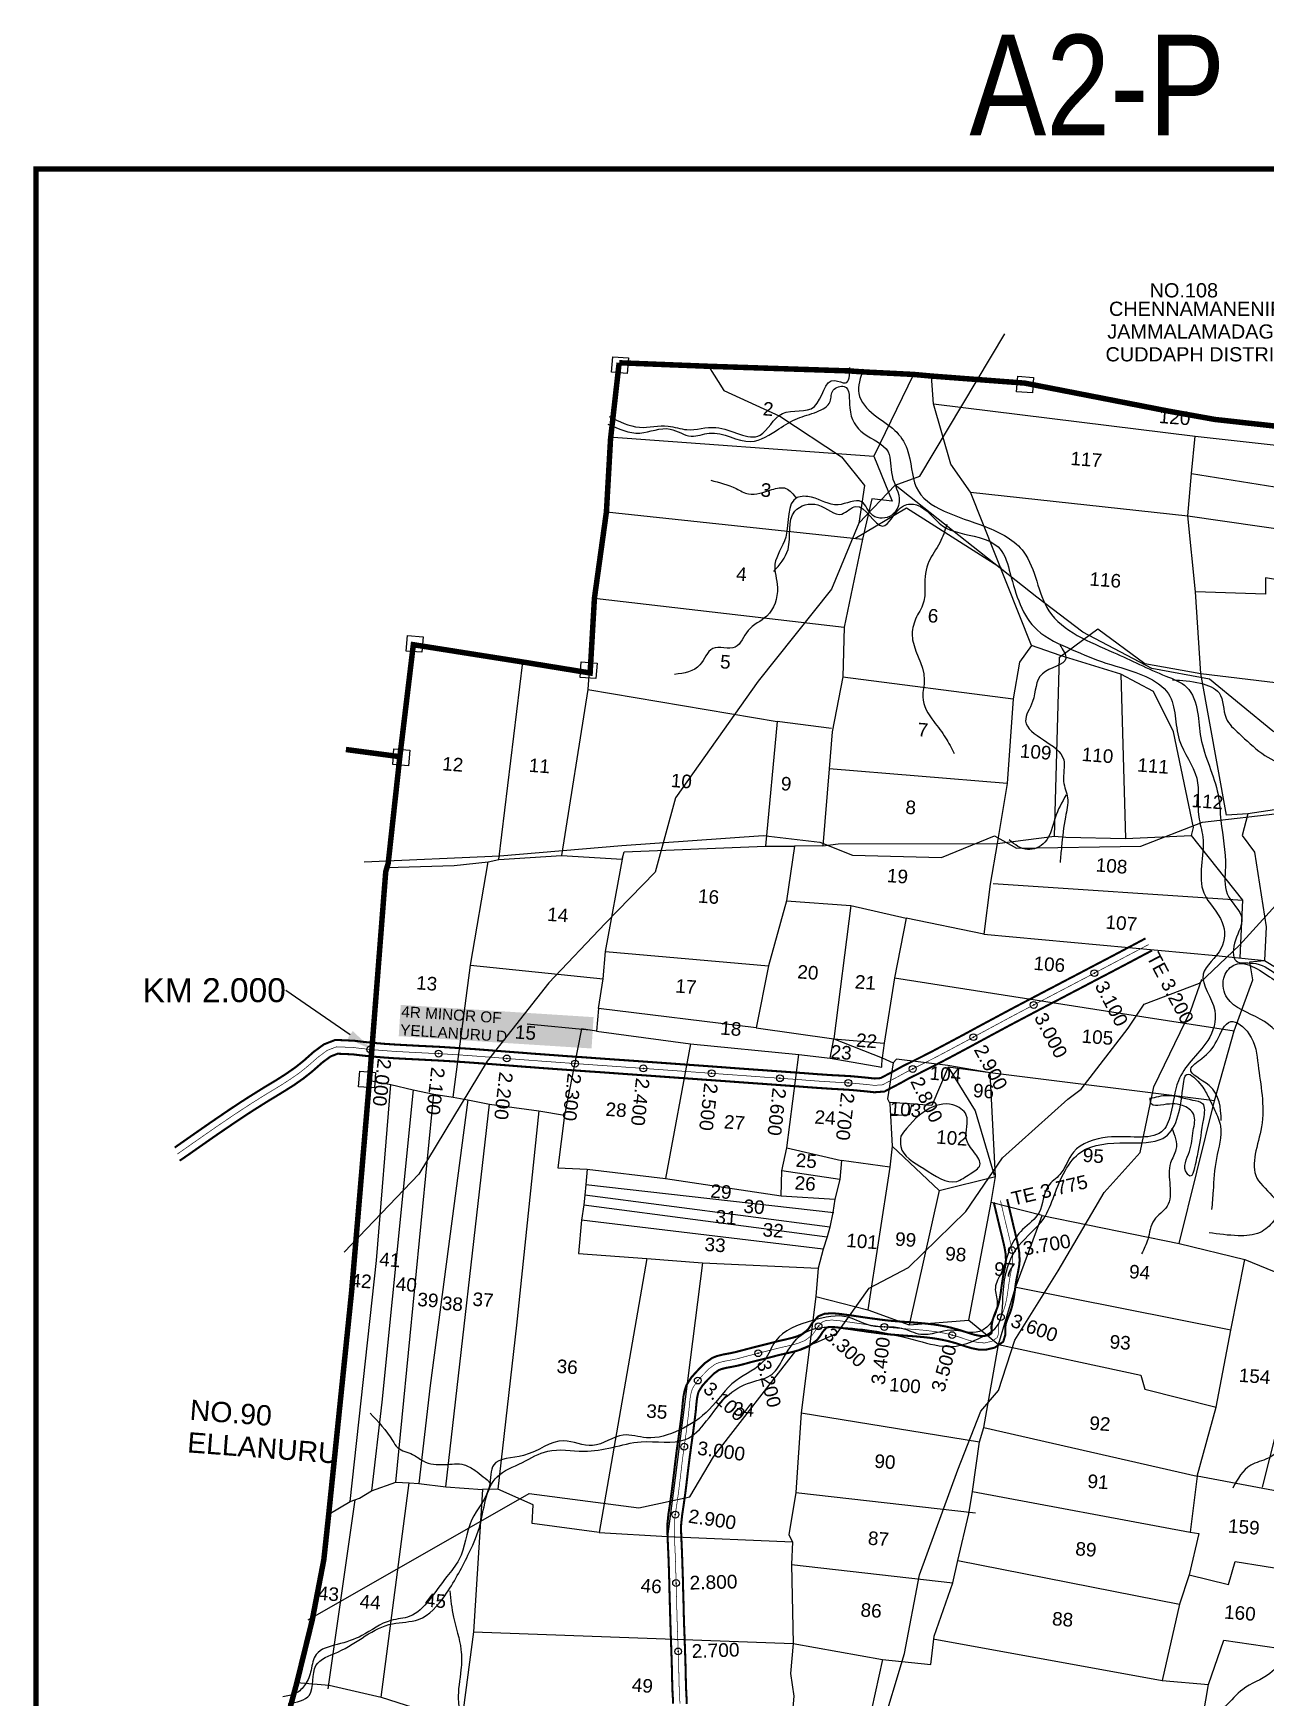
# Model space of a CAD drawing. Header units: inches. Extents: x 188909 to 213631, y 1617529 to 1627339.
# Drawn here: x 188909 to 190709, y 1624908 to 1627339 of the extents above; entities that cross this region are included whole.
import ezdxf
from ezdxf import colors
from ezdxf.entities.mleader import LeaderData, LeaderLine
from ezdxf.enums import TextEntityAlignment as Align
from ezdxf.math import Vec2, Vec3

# ---------------------------------------------------------------- set-up
doc = ezdxf.new("R2010")
doc.units = ezdxf.units.IN
doc.header["$MEASUREMENT"] = 0
doc.header["$PDMODE"] = 32
doc.header["$PDSIZE"] = 10
doc.linetypes.add('HIDDEN2', pattern=[0.1875, 0.125, -0.0625])
for name, color, linetype in [('CANAL1', 7, 'Continuous'), ('CSMark', 72, 'Continuous'), ('PAPER SIZE', 5, 'Continuous'), ('PLOT', 7, 'Continuous'), ('PLOT NO', 7, 'Continuous'), ('ROAD', 1, 'Continuous'), ('STREAM', 4, 'Continuous'), ('STRUCTURE', 5, 'Continuous'), ('text2', 7, 'Continuous'), ('TITLEBLOCK', 7, 'Continuous'), ('VILLAGE BOUNDARY', 5, 'Continuous'), ('VILLAGE BOUNDARY STONES', 1, 'Continuous'), ('VILLAGE STONES', 240, 'Continuous')]:
    doc.layers.add(name, color=color, linetype=linetype)
doc.styles.add('ARIALN', font='ARIALN.TTF')
doc.styles.add('FONT1', font='Arial')
doc.styles.get("Standard").update_dxf_attribs({"font": 'arial.ttf'})
doc.dimstyles.get("Standard").update_dxf_attribs({"dimtxt": 0.18, "dimasz": 0.18, "dimexe": 0.18, "dimexo": 0.0625, "dimgap": 0.09, "dimtad": 0, "dimtih": 1, "dimtoh": 1, "dimdec": 4, "dimzin": 0, "dimdsep": 46, "dimtxsty": 'Standard', "dimcen": 0.09, "dimadec": 0, "dimazin": 0, "dimtfac": 1, "dimtdec": 4, "dimtofl": 0, "dimtmove": 0, "dimatfit": 3, "dimfxl": 1, "dimtolj": 1, "dimtzin": 0, "dimarcsym": 0})

msp = doc.modelspace()

# ---------------------------------------------------------------- linework, layer by layer
at = {"layer": 'CANAL1', "color": 6, "linetype": 'ByBlock', "ltscale": 2, "const_width": 3}
for points in [[(189115.4, 1625711.2), (189117.9, 1625712.9), (189125.2, 1625718), (189139, 1625727.7), (189152.8, 1625737.3), (189166.6, 1625746.9), (189180.5, 1625756.4), (189194.4, 1625765.9), (189208.4, 1625775.2), (189222.5, 1625784.3), (189242.8, 1625797), (189250.8, 1625801.9), (189264.8, 1625810.3), (189278.5, 1625819.1), (189291.8, 1625828.4), (189303.8, 1625838), (189318.2, 1625850.8), (189333.3, 1625861.9), (189350.1, 1625868.4), (189377.3, 1625867.2), (189387.9, 1625865.9), (189404.7, 1625864.1), (189421.3, 1625862.7), (189437.8, 1625861.6), (189454.3, 1625860.7), (189470.8, 1625859.8), (189487.3, 1625859), (189501.7, 1625858.3), (189520.5, 1625857.1), (189537.2, 1625856), (189553.9, 1625854.9), (189570.7, 1625853.6), (189587.4, 1625852.3), (189604.1, 1625851), (189626.6, 1625849.3), (189637.5, 1625848.4), (189654.2, 1625847.2), (189670.9, 1625846), (189687.6, 1625844.7), (189704.3, 1625843.6), (189720.9, 1625842.4), (189737.6, 1625841.2), (189754.2, 1625840), (189776.1, 1625838.5), (189787.6, 1625837.7), (189804.3, 1625836.5), (189821, 1625835.3), (189837.6, 1625834.1), (189854.3, 1625832.9), (189871, 1625831.7), (189887.7, 1625830.5), (189904.4, 1625829.3), (189925.7, 1625827.7), (189937.7, 1625826.8), (189954.4, 1625825.6), (189975.6, 1625824.1), (189987.8, 1625823.2), (190000.5, 1625822.3), (190025.5, 1625820.5), (190037.9, 1625819.6), (190054.5, 1625818.3), (190075.2, 1625816.9), (190087.6, 1625816.3), (190104.4, 1625815.3), (190125.5, 1625813.3), (190137.6, 1625812), (190146.4, 1625812.6), (190166.5, 1625823.3), (190178.2, 1625829.8), (190188.9, 1625835.1), (190208.1, 1625844.7), (190222.9, 1625852.3), (190237.6, 1625860.1), (190252.3, 1625867.9), (190267.1, 1625875.8), (190281.8, 1625883.8), (190299.2, 1625893.2), (190311.4, 1625899.7), (190326.1, 1625907.6), (190340.9, 1625915.5), (190355.7, 1625923.3), (190370.6, 1625931.1), (190385.4, 1625938.9), (190400.2, 1625946.6), (190415, 1625954.4), (190429.8, 1625962.1), (190444.6, 1625969.9), (190454.1, 1625974.9), (190474.2, 1625985.4), (190489, 1625993.2), (190503.7, 1626001), (190518.5, 1626008.8), (190533.3, 1626016.7)], [(189122.6, 1625691.9), (189129.3, 1625696.5), (189136.7, 1625701.6), (189150.5, 1625711.3), (189164.2, 1625720.9), (189178, 1625730.5), (189191.8, 1625739.9), (189205.6, 1625749.3), (189219.4, 1625758.5), (189233.2, 1625767.4), (189253.3, 1625780), (189261.1, 1625784.7), (189275.3, 1625793.4), (189289.6, 1625802.4), (189303.8, 1625812.4), (189316.7, 1625822.7), (189330.8, 1625835.2), (189343, 1625844.2), (189353.4, 1625848.2), (189375.6, 1625847.3), (189385.7, 1625846), (189402.8, 1625844.2), (189419.7, 1625842.8), (189436.5, 1625841.6), (189453.2, 1625840.7), (189469.8, 1625839.9), (189486.3, 1625839), (189500.6, 1625838.3), (189519.3, 1625837.2), (189535.9, 1625836.1), (189552.5, 1625834.9), (189569.2, 1625833.7), (189585.9, 1625832.4), (189602.6, 1625831.1), (189625, 1625829.3), (189636, 1625828.5), (189652.8, 1625827.2), (189669.5, 1625826), (189686.1, 1625824.8), (189702.8, 1625823.6), (189719.5, 1625822.4), (189736.2, 1625821.3), (189752.8, 1625820.1), (189774.7, 1625818.5), (189786.2, 1625817.7), (189802.9, 1625816.5), (189819.5, 1625815.3), (189836.2, 1625814.1), (189852.9, 1625812.9), (189869.6, 1625811.7), (189886.2, 1625810.5), (189902.9, 1625809.3), (189924.3, 1625807.8), (189936.3, 1625806.9), (189953, 1625805.7), (189974.2, 1625804.2), (189986.3, 1625803.3), (189999.1, 1625802.4), (190024, 1625800.6), (190036.4, 1625799.6), (190053.1, 1625798.4), (190074, 1625797), (190086.5, 1625796.3), (190102.9, 1625795.3), (190123.5, 1625793.4), (190137.3, 1625791.9), (190152, 1625793), (190176.1, 1625805.7), (190187.5, 1625812.1), (190197.9, 1625817.2), (190217.2, 1625826.9), (190232.1, 1625834.6), (190247, 1625842.4), (190261.8, 1625850.3), (190276.6, 1625858.2), (190291.3, 1625866.2), (190308.7, 1625875.6), (190320.8, 1625882.1), (190335.5, 1625890), (190350.3, 1625897.8), (190365.1, 1625905.6), (190379.9, 1625913.4), (190394.7, 1625921.2), (190409.5, 1625928.9), (190424.3, 1625936.7), (190439.1, 1625944.4), (190453.9, 1625952.2), (190463.4, 1625957.2), (190483.5, 1625967.7), (190498.3, 1625975.5), (190513.1, 1625983.3), (190527.9, 1625991.2), (190542.7, 1625999)], [(189843.3, 1624899), (189843, 1624906.8), (189842.6, 1624911.5), (189842.1, 1624924.5), (189841.8, 1624936.9), (189841.7, 1624941.7), (189841.5, 1624950.3), (189841.3, 1624958.8), (189841, 1624967.4), (189840.7, 1624976), (189840.4, 1624984.7), (189840.1, 1624993.3), (189839.8, 1625002), (189839.5, 1625011.7), (189839.2, 1625019.3), (189839, 1625027.9), (189838.7, 1625036.6), (189838.5, 1625045.2), (189838.3, 1625053.8), (189838, 1625062.5), (189837.8, 1625071.1), (189837.6, 1625079.7), (189837.3, 1625088.3), (189837.1, 1625096.9), (189836.8, 1625105.5), (189836.5, 1625114.1), (189836.1, 1625122.6), (189835.7, 1625131.2), (189835.5, 1625136.5), (189835, 1625148.7), (189834.9, 1625157.8), (189835.1, 1625162.6), (189836.5, 1625176), (189838.4, 1625188.2), (189839.1, 1625193.3), (189840.3, 1625201.8), (189841.4, 1625210.3), (189842.5, 1625218.8), (189843.5, 1625227.3), (189844.6, 1625235.9), (189845.6, 1625244.5), (189846.6, 1625253), (189847.8, 1625262.4), (189848.8, 1625270.2), (189850, 1625278.7), (189851.2, 1625287.1), (189852.3, 1625295.6), (189853.5, 1625304.1), (189854.6, 1625312.6), (189855.6, 1625321.1), (189856.6, 1625329.7), (189857.2, 1625336.5), (189858.4, 1625347.7), (189860.4, 1625357.3), (189862.8, 1625364.1), (189870.1, 1625375.5), (189876.5, 1625382.7), (189880, 1625386.4), (189889.8, 1625396.3), (189900.4, 1625403.8), (189907.7, 1625406.7), (189917.1, 1625409), (189927.6, 1625410.9), (189934, 1625412.3), (189942.1, 1625414.4), (189951.2, 1625416.8), (189958.9, 1625418.8), (189967.3, 1625420.9), (189975.6, 1625423), (189984, 1625425.1), (189992.4, 1625427.3), (190000, 1625429.1), (190009.3, 1625431.2), (190017.3, 1625433.2), (190023.1, 1625434.9), (190031.3, 1625438.3), (190039.4, 1625444.5), (190041.2, 1625446.7), (190046.3, 1625454.6), (190055.3, 1625464.7), (190064.3, 1625468.3), (190075.4, 1625469.2), (190087.1, 1625468.1), (190095.3, 1625467), (190104.3, 1625465.8), (190113.1, 1625464.5), (190121.7, 1625463.2), (190130, 1625462), (190138.3, 1625460.9), (190146.4, 1625459.8), (190154.5, 1625458.8), (190161.3, 1625458.1), (190170.8, 1625457.3), (190179.2, 1625456.7), (190187.6, 1625456.1), (190196.2, 1625455.5), (190204.9, 1625454.7), (190213.6, 1625453.9), (190222.5, 1625452.9), (190231.4, 1625451.6), (190240.4, 1625450), (190249.5, 1625448), (190262.3, 1625444.4), (190267.5, 1625442.7), (190276, 1625439.9), (190284, 1625437.5), (190291.3, 1625436.1), (190297.7, 1625435.9), (190304.9, 1625437.5), (190308.3, 1625439.9), (190308.4, 1625440.3), (190308.3, 1625450), (190309.9, 1625459.2), (190313.2, 1625468.4), (190316.5, 1625476.5), (190318.8, 1625483.5), (190320.5, 1625491.2), (190321.8, 1625499.2), (190322.9, 1625507.7), (190324.2, 1625516.5), (190325.4, 1625524), (190327.5, 1625534), (190328.9, 1625541.9), (190329.4, 1625546.9), (190328.8, 1625556.6), (190327.5, 1625564.3), (190326.5, 1625569), (190323.7, 1625580.9), (190320.7, 1625593.1), (190319.6, 1625597.6), (190317.6, 1625606), (190315.6, 1625614.4), (190313.6, 1625622.8), (190311.6, 1625631.2)], [(189863.3, 1624898.2), (189862.9, 1624907.9), (189862.6, 1624912.6), (189862.1, 1624925.1), (189861.8, 1624937.3), (189861.7, 1624942.2), (189861.5, 1624950.8), (189861.3, 1624959.4), (189861, 1624968.1), (189860.7, 1624976.7), (189860.4, 1624985.4), (189860.1, 1624994), (189859.8, 1625002.7), (189859.4, 1625012.3), (189859.2, 1625019.9), (189858.9, 1625028.5), (189858.7, 1625037.1), (189858.5, 1625045.8), (189858.3, 1625054.4), (189858, 1625063), (189857.8, 1625071.6), (189857.6, 1625080.2), (189857.3, 1625088.9), (189857, 1625097.5), (189856.8, 1625106.2), (189856.4, 1625114.8), (189856.1, 1625123.5), (189855.7, 1625132.1), (189855.5, 1625137.4), (189855, 1625149.2), (189854.9, 1625157.4), (189855.1, 1625161.2), (189856.4, 1625173.5), (189858.1, 1625185.2), (189858.9, 1625190.4), (189860.1, 1625199.1), (189861.3, 1625207.7), (189862.4, 1625216.4), (189863.4, 1625225), (189864.4, 1625233.5), (189865.4, 1625242.1), (189866.5, 1625250.6), (189867.6, 1625259.8), (189868.7, 1625267.5), (189869.8, 1625275.9), (189871, 1625284.4), (189872.2, 1625292.9), (189873.3, 1625301.4), (189874.4, 1625310.1), (189875.5, 1625318.8), (189876.5, 1625327.6), (189877.1, 1625334.5), (189878.2, 1625344.7), (189879.7, 1625351.9), (189880.9, 1625355.2), (189886.1, 1625363.4), (189891.3, 1625369.2), (189894.4, 1625372.5), (189902.8, 1625380.9), (189910.1, 1625386.1), (189913.8, 1625387.6), (189921.2, 1625389.4), (189931.5, 1625391.3), (189938.7, 1625392.8), (189947.3, 1625395), (189956.3, 1625397.5), (189963.8, 1625399.4), (189972.1, 1625401.5), (189980.5, 1625403.6), (189988.9, 1625405.7), (189997.2, 1625407.9), (190004.5, 1625409.6), (190013.9, 1625411.7), (190022.6, 1625413.9), (190029.8, 1625416), (190041.3, 1625420.8), (190053.7, 1625430.2), (190057.5, 1625435.2), (190062.2, 1625442.4), (190067.1, 1625447.9), (190069, 1625448.7), (190075.2, 1625449.2), (190084.9, 1625448.2), (190092.6, 1625447.2), (190101.5, 1625446), (190110.2, 1625444.7), (190118.8, 1625443.5), (190127.2, 1625442.2), (190135.6, 1625441.1), (190143.9, 1625440), (190152.3, 1625439), (190159.4, 1625438.2), (190169.2, 1625437.4), (190177.7, 1625436.7), (190186.2, 1625436.1), (190194.7, 1625435.5), (190203.1, 1625434.8), (190211.5, 1625434), (190219.9, 1625433), (190228.2, 1625431.8), (190236.5, 1625430.3), (190244.7, 1625428.5), (190256.6, 1625425.3), (190261.3, 1625423.7), (190270, 1625420.8), (190279.2, 1625418.1), (190289, 1625416.1), (190299.6, 1625415.8), (190313.1, 1625418.9), (190325.4, 1625427.5), (190328.4, 1625437.4), (190328.4, 1625448.4), (190329.3, 1625454.2), (190331.8, 1625461.2), (190335.3, 1625469.6), (190338.1, 1625478.3), (190340.1, 1625487.4), (190341.6, 1625496.3), (190342.8, 1625505), (190343.9, 1625513.5), (190345.1, 1625520.2), (190347.2, 1625530.2), (190348.8, 1625539.3), (190349.4, 1625546.6), (190348.7, 1625558.9), (190347.1, 1625568.2), (190346, 1625573.4), (190343.1, 1625585.5), (190340.1, 1625597.8), (190339.1, 1625602.2), (190337.1, 1625610.6), (190335.1, 1625619), (190333.1, 1625627.4), (190331.1, 1625635.8)]]:
    msp.add_lwpolyline(points, dxfattribs=at)
at = {"layer": 'CANAL1', "color": 1, "linetype": 'HIDDEN2', "ltscale": 20, "const_width": 1}
for points in [[(189119, 1625701.5), (189123.6, 1625704.7), (189130.9, 1625709.8), (189144.7, 1625719.5), (189158.5, 1625729.1), (189172.3, 1625738.7), (189186.1, 1625748.2), (189200, 1625757.6), (189213.9, 1625766.8), (189227.9, 1625775.9), (189248, 1625788.5), (189256, 1625793.3), (189270, 1625801.8), (189284, 1625810.8), (189297.8, 1625820.4), (189310.2, 1625830.4), (189324.5, 1625843), (189338.1, 1625853.1), (189351.7, 1625858.3), (189376.4, 1625857.3), (189386.8, 1625856), (189403.7, 1625854.2), (189420.5, 1625852.8), (189437.1, 1625851.6), (189453.7, 1625850.7), (189470.3, 1625849.8), (189486.8, 1625849), (189501.1, 1625848.3), (189519.9, 1625847.2), (189536.5, 1625846.1), (189553.2, 1625844.9), (189569.9, 1625843.6), (189586.6, 1625842.4), (189603.4, 1625841), (189625.8, 1625839.3), (189636.8, 1625838.5), (189653.5, 1625837.2), (189670.2, 1625836), (189686.9, 1625834.8), (189703.5, 1625833.6), (189720.2, 1625832.4), (189736.9, 1625831.2), (189753.5, 1625830.1), (189775.4, 1625828.5), (189786.9, 1625827.7), (189803.6, 1625826.5), (189820.2, 1625825.3), (189836.9, 1625824.1), (189853.6, 1625822.9), (189870.3, 1625821.7), (189887, 1625820.5), (189903.7, 1625819.3), (189925, 1625817.7), (189937, 1625816.9), (189953.7, 1625815.7), (189974.9, 1625814.1), (189987.1, 1625813.3), (189999.8, 1625812.3), (190024.8, 1625810.6), (190037.1, 1625809.6), (190053.8, 1625808.3), (190074.6, 1625807), (190087, 1625806.3), (190103.6, 1625805.3), (190124.5, 1625803.4), (190137.4, 1625802), (190149.2, 1625802.8), (190171.3, 1625814.5), (190182.9, 1625820.9), (190193.4, 1625826.1), (190212.7, 1625835.8), (190227.5, 1625843.4), (190242.3, 1625851.2), (190257, 1625859.1), (190271.8, 1625867), (190286.6, 1625875), (190304, 1625884.4), (190316.1, 1625890.9), (190330.8, 1625898.8), (190345.6, 1625906.7), (190360.4, 1625914.5), (190375.2, 1625922.3), (190390, 1625930), (190404.8, 1625937.8), (190419.6, 1625945.5), (190434.4, 1625953.3), (190449.2, 1625961), (190458.8, 1625966.1), (190478.8, 1625976.6), (190493.6, 1625984.4), (190508.4, 1625992.2), (190523.2, 1626000), (190538, 1626007.8)], [(189853.3, 1624898.6), (189852.9, 1624907.4), (189852.6, 1624912.1), (189852.1, 1624924.8), (189851.8, 1624937.1), (189851.7, 1624941.9), (189851.5, 1624950.5), (189851.3, 1624959.1), (189851, 1624967.8), (189850.7, 1624976.4), (189850.4, 1624985), (189850.1, 1624993.7), (189849.8, 1625002.3), (189849.4, 1625012), (189849.2, 1625019.6), (189849, 1625028.2), (189848.7, 1625036.9), (189848.5, 1625045.5), (189848.3, 1625054.1), (189848, 1625062.7), (189847.8, 1625071.3), (189847.6, 1625080), (189847.3, 1625088.6), (189847.1, 1625097.2), (189846.8, 1625105.8), (189846.5, 1625114.4), (189846.1, 1625123.1), (189845.7, 1625131.7), (189845.5, 1625137), (189845, 1625149), (189844.9, 1625157.6), (189845.1, 1625161.9), (189846.4, 1625174.7), (189848.2, 1625186.7), (189849, 1625191.9), (189850.2, 1625200.4), (189851.4, 1625209), (189852.4, 1625217.6), (189853.5, 1625226.2), (189854.5, 1625234.7), (189855.5, 1625243.3), (189856.5, 1625251.8), (189857.7, 1625261.1), (189858.7, 1625268.8), (189859.9, 1625277.3), (189861.1, 1625285.8), (189862.3, 1625294.2), (189863.4, 1625302.8), (189864.5, 1625311.3), (189865.6, 1625319.9), (189866.5, 1625328.6), (189867.2, 1625335.5), (189868.3, 1625346.2), (189870, 1625354.6), (189871.9, 1625359.7), (189878.1, 1625369.4), (189883.9, 1625376), (189887.2, 1625379.4), (189896.3, 1625388.6), (189905.3, 1625395), (189910.8, 1625397.2), (189919.2, 1625399.2), (189929.5, 1625401.1), (189936.4, 1625402.5), (189944.7, 1625404.7), (189953.8, 1625407.2), (189961.3, 1625409.1), (189969.7, 1625411.2), (189978, 1625413.3), (189986.4, 1625415.4), (189994.8, 1625417.6), (190002.3, 1625419.4), (190011.6, 1625421.5), (190019.9, 1625423.5), (190026.5, 1625425.5), (190036.3, 1625429.5), (190046.5, 1625437.3), (190049.3, 1625441), (190054.2, 1625448.5), (190061.2, 1625456.3), (190066.6, 1625458.5), (190075.3, 1625459.2), (190086, 1625458.2), (190093.9, 1625457.1), (190102.9, 1625455.9), (190111.7, 1625454.6), (190120.2, 1625453.4), (190128.6, 1625452.1), (190136.9, 1625451), (190145.2, 1625449.9), (190153.4, 1625448.9), (190160.3, 1625448.2), (190170, 1625447.3), (190178.4, 1625446.7), (190186.9, 1625446.1), (190195.4, 1625445.5), (190204, 1625444.8), (190212.6, 1625444), (190221.2, 1625442.9), (190229.8, 1625441.7), (190238.5, 1625440.2), (190247.1, 1625438.3), (190259.5, 1625434.9), (190264.4, 1625433.2), (190273, 1625430.3), (190281.6, 1625427.8), (190290.2, 1625426.1), (190298.7, 1625425.8), (190309, 1625428.2), (190316.8, 1625433.7), (190318.4, 1625438.9), (190318.4, 1625449.2), (190319.6, 1625456.7), (190322.5, 1625464.8), (190325.9, 1625473), (190328.4, 1625480.9), (190330.3, 1625489.3), (190331.7, 1625497.8), (190332.9, 1625506.4), (190334.1, 1625515), (190335.3, 1625522.1), (190337.3, 1625532.1), (190338.9, 1625540.6), (190339.4, 1625546.8), (190338.8, 1625557.7), (190337.3, 1625566.3), (190336.2, 1625571.2), (190333.4, 1625583.2), (190330.4, 1625595.5), (190329.3, 1625599.9), (190327.3, 1625608.3), (190325.3, 1625616.7), (190323.4, 1625625.1), (190321.4, 1625633.5)]]:
    msp.add_lwpolyline(points, dxfattribs=at)
at = {"layer": 'CSMark'}
for p in [(190458.6, 1625965.9), (190370, 1625919.5), (190281.8, 1625872.4), (189400.9, 1625854.5), (189500.7, 1625848.3), (189600.4, 1625841.3), (189700.1, 1625833.8), (189799.9, 1625826.8), (190193.2, 1625826), (189899.6, 1625819.6), (189999.4, 1625812.4), (190099.1, 1625805.6), (190338.1, 1625561.3), (190322, 1625463.4), (190055.7, 1625450.1), (190151.8, 1625449.1), (190250.9, 1625437.2), (189967.6, 1625410.7), (189879.3, 1625370.8), (189859.5, 1625274.1), (189846.5, 1625174.9), (189847.7, 1625075), (189850.7, 1624975.1)]:
    msp.add_point(p, dxfattribs=at)
at = {"layer": 'PAPER SIZE', "color": 5, "const_width": 8}
msp.add_lwpolyline([(188912.9, 1627140.7), (192231, 1627140.7), (192231, 1623094.6), (188912.9, 1623094.6)], close=True, dxfattribs=at)
at = {"layer": 'PLOT'}
for points in [[(190062.1, 1626152.1), (190084.3, 1626154.6), (190316.6, 1626155.2), (190400.2, 1626166.2), (190416.9, 1626164.4), (190503.9, 1626162.4), (190600.3, 1626167), (190603.4, 1626178.5), (190574.2, 1626318.4), (190545, 1626377.1), (190497.2, 1626402.6), (190408.6, 1626430.1), (190366.8, 1626444.6), (190277.6, 1626668.5), (190248.7, 1626709.2), (190223.8, 1626797.4), (190220.7, 1626838.1)], [(190194.3, 1626840.5), (190136.6, 1626721.1)], [(190223.8, 1626797.4), (190605.9, 1626750.1), (190847.2, 1626723.3), (190856.8, 1626680.6), (190861.7, 1626595.6), (190864.7, 1626540.6), (190861.5, 1626517.8), (190708.3, 1626543.3), (190708.7, 1626519.6), (190606, 1626523), (190594.8, 1626633.9), (190600.4, 1626695.9), (190605.9, 1626750.1)], [(189749.5, 1626749.4), (190136.6, 1626721.1), (190163.4, 1626655.5), (190133.3, 1626658.8), (190120.1, 1626599.8), (190093.3, 1626471.4), (190091.1, 1626398.7), (190075.8, 1626318.3), (190071, 1626264.3), (190062.1, 1626152.1), (190020.6, 1626151.4), (190009.1, 1626071.6), (189982.6, 1625976.8), (189964.4, 1625885.9), (189734.1, 1625914.5), (189731.6, 1625881.1), (189709.6, 1625884.5), (189684.9, 1625758.5), (189674.9, 1625681.5), (189717.6, 1625679.8), (189715.9, 1625657.1), (189714.4, 1625641.7), (189713.1, 1625627.6), (189709.5, 1625605), (189705.1, 1625556.3), (189804.7, 1625549.1), (189735.5, 1625148.7), (189637.5, 1625162), (189639, 1625189.1), (189587.5, 1625212.3), (189564.7, 1625211.9), (189551.7, 1625003.7), (189534.4, 1624870.9)], [(190600.4, 1626695.9), (190855.9, 1626655.1)], [(190277.6, 1626668.5), (190594.8, 1626633.9), (190861.7, 1626595.6)], [(189745.9, 1626639.8), (190120.1, 1626599.8)], [(190108.9, 1626601), (190184.4, 1626645.8), (190322.8, 1626557.5)], [(189728.4, 1626513.8), (190093.3, 1626471.4)], [(190682.7, 1626198.8), (190651.7, 1626196.8), (190614, 1626403.8), (190606, 1626523)], [(190400.2, 1626166.2), (190407.5, 1626427.6), (190463.8, 1626468.8), (190532.4, 1626418.1), (190614, 1626403.8), (190888.4, 1626370.4)], [(190366.8, 1626444.6), (190349.2, 1626420.2), (190340, 1626366.5), (190331.1, 1626242.7), (190316.6, 1626155.2), (190306.2, 1626096.1), (190297, 1626023), (190183.6, 1626046.4), (190166.7, 1625959.1), (190151.6, 1625863.7), (190148.6, 1625842.2), (190164.7, 1625835), (190156.5, 1625782.4), (190159.7, 1625775.7), (190163.3, 1625713.3), (190159.6, 1625682.6), (190089.1, 1625692.1), (190087, 1625664.6), (190079.3, 1625636), (190076.4, 1625616.4), (190072, 1625595), (190068.1, 1625580.5), (190062.6, 1625562.9), (190055, 1625534.8), (190051.8, 1625493.6), (190030.1, 1625323.8), (190022.6, 1625207.2), (190012.4, 1625145.5), (190017.6, 1625135), (190016.1, 1625102.3), (190018.8, 1624986.9), (190014.5, 1624942.7), (190019.4, 1624909.9), (190013, 1624831.6)], [(189589, 1626131.9), (189623.9, 1626420.4)], [(189720.5, 1626407.8), (189718.7, 1626380.3), (189680.4, 1626137.9)], [(190091.1, 1626398.7), (190340, 1626366.5)], [(190497.2, 1626402.6), (190503.9, 1626162.4)], [(189718.7, 1626380.3), (189995.5, 1626333.3)], [(190074.6, 1626323.5), (189995.5, 1626333.3), (189978, 1626151.6)], [(190331.1, 1626242.7), (190071, 1626264.3)], [(190832.2, 1626221), (190682.7, 1626198.8), (190674.6, 1626167), (190692.5, 1626142.7), (190709.2, 1626033.7), (190706.8, 1625984.4), (190806, 1625924.3)], [(190671.3, 1625988.1), (190675.3, 1626072.3), (190600.3, 1626167)], [(189425.4, 1626120.3), (189523.3, 1626123.2), (189573, 1626128.3), (189589, 1626131.9), (189680.4, 1626137.9), (189768.7, 1626132.5), (189771.7, 1626143.1), (189978, 1626151.6), (190020.6, 1626151.4)], [(189521.9, 1625784.9), (189547.6, 1625977.4), (189573, 1626128.3)], [(189734.1, 1625914.5), (189741.3, 1625957.5), (189744.6, 1625997.4), (189770.2, 1626137.8)], [(190310.7, 1626096.9), (190675.3, 1626072.3)], [(190009.1, 1626071.6), (190102.9, 1626064.6), (190183.6, 1626046.4)], [(190102.9, 1626064.6), (190078.2, 1625869.8)], [(190297, 1626023), (190635.7, 1625991.8), (190706.8, 1625984.4)], [(189744.6, 1625997.4), (189982.6, 1625976.8)], [(189547.6, 1625977.4), (189741.3, 1625957.5)], [(190582.3, 1625570.9), (190634, 1625779.2), (190662.5, 1625881.7), (190690, 1625956.1), (190685.6, 1625982.5), (190706.8, 1625984.4)], [(190166.7, 1625959.1), (190530.6, 1625902.2), (190662.5, 1625881.7)], [(189731.6, 1625881.1), (189868.7, 1625862.8), (190026.9, 1625847), (190072.7, 1625841.5), (190148.3, 1625828.6), (190148.6, 1625842.2)], [(189964.4, 1625885.9), (190078.2, 1625869.8), (190151.6, 1625863.7)], [(189868.7, 1625862.8), (189832.2, 1625665.9)], [(190072.7, 1625841.5), (190078.2, 1625869.8)], [(190078.2, 1625869.8), (190148.6, 1625842.2)], [(190001.3, 1625640.4), (190002.3, 1625677), (190009.5, 1625710.6), (190026.9, 1625847)], [(190018.8, 1624986.9), (190148.9, 1624963.1), (190219.8, 1624955.8), (190224.4, 1624997.4), (190251.6, 1625075.1), (190258.9, 1625107.9), (190275.2, 1625176.2), (190280.6, 1625208.5), (190290.9, 1625281.1), (190296.9, 1625302.4), (190318.7, 1625423.4), (190342.7, 1625505.2), (190382.3, 1625612.1), (190307.9, 1625630.8), (190314.1, 1625669), (190306.3, 1625820.3), (190244.3, 1625830.8), (190169.7, 1625840.3), (190164.7, 1625835)], [(190634, 1625779.2), (190306.3, 1625820.3), (190244.8, 1625828.5), (190221, 1625772.8), (190188.6, 1625774.8), (190160.4, 1625776.9)], [(190244.8, 1625828.5), (190284.5, 1625765), (190312.4, 1625670.8)], [(189371.7, 1625194.2), (189410, 1625546), (189431.1, 1625803.3)], [(189399.8, 1625809.2), (189431.1, 1625803.3), (189463.7, 1625795.5), (189493.9, 1625788.9), (189521.9, 1625784.9), (189543.6, 1625780.8), (189575.3, 1625774.6), (189647, 1625764.8), (189684.9, 1625758.5)], [(189463.7, 1625795.5), (189417.8, 1625339.1), (189403, 1625209.5)], [(189438.3, 1625222.6), (189493.9, 1625788.9)], [(189543.6, 1625780.8), (189488.4, 1625363.5), (189471.9, 1625220.3)], [(189511.5, 1625215.6), (189575.3, 1625774.6)], [(189647, 1625764.8), (189614.5, 1625451.5), (189587.5, 1625212.3)], [(190191.5, 1625773.7), (190187.9, 1625759.1), (190161.8, 1625757.3)], [(190009.5, 1625710.6), (190089.1, 1625692.1)], [(190163.3, 1625713.3), (190232, 1625648.6), (190314.1, 1625669)], [(190159.6, 1625682.6), (190127.8, 1625474.2)], [(189715.9, 1625657.1), (190078.2, 1625616.3)], [(189717.6, 1625679.8), (189832.2, 1625665.9), (190001.3, 1625640.4), (190079.3, 1625636)], [(190087, 1625664.6), (190002.3, 1625677)], [(190072, 1625595), (189714.4, 1625641.7)], [(190232, 1625648.6), (190188, 1625452.2)], [(189713.1, 1625627.6), (190068.1, 1625580.5)], [(190275.4, 1625459), (190307.9, 1625630.8)], [(190382.3, 1625612.1), (190582.3, 1625570.9), (190678.1, 1625547.4), (190766.6, 1625511.5), (190763.6, 1625475.5), (190943, 1625438.7), (190999.9, 1625426.1), (190993.5, 1625404.3), (190968.6, 1625213.5), (190961, 1625113.4)], [(190062.6, 1625562.9), (189709.5, 1625605)], [(189804.7, 1625549.1), (189886.2, 1625542.7), (190055, 1625534.8)], [(189886.2, 1625542.7), (189846.4, 1625228.6), (189835.2, 1625143.2)], [(190608.7, 1625231.1), (190636.6, 1625331.9), (190657.6, 1625444.5), (190678.1, 1625547.4)], [(190051.8, 1625493.6), (190127.8, 1625474.2), (190188, 1625452.2), (190275.4, 1625459), (190318.7, 1625423.4), (190526.6, 1625378.7), (190532.4, 1625358), (190636.6, 1625331.9)], [(190657.6, 1625444.5), (190341.7, 1625507.1)], [(190763.6, 1625475.5), (190734.2, 1625336.2), (190703.7, 1625214.9)], [(190030.1, 1625323.8), (190290.9, 1625281.1)], [(190296.9, 1625302.4), (190608.7, 1625231.1)], [(189340.3, 1625175.4), (189371.7, 1625194.2), (189385.5, 1625199.2), (189403, 1625209.5), (189438.3, 1625222.6), (189457.6, 1625221.4), (189471.9, 1625220.3), (189511.5, 1625215.6), (189564.7, 1625211.9)], [(189416.7, 1624908.4), (189457.6, 1625221.4)], [(190609.1, 1624832.3), (190625.3, 1624926.6), (190647.7, 1624991.6), (190727.4, 1624980.1), (190909.4, 1624945.9), (190929.5, 1625014), (190939.2, 1625056), (190961, 1625113.4), (190934.4, 1625169.6), (190769.1, 1625201), (190608.7, 1625231.1), (190598.5, 1625149.3), (190611.3, 1625147.2), (190597, 1625087.1), (190582.7, 1625044.1), (190557.7, 1624932.7), (190625.3, 1624926.6)], [(189378.6, 1625196.7), (189339.2, 1624920.3)], [(190022.6, 1625207.2), (190284.7, 1625177.7)], [(190280.6, 1625208.5), (190598.5, 1625149.3)], [(189735.5, 1625148.7), (189835.2, 1625143.2), (190017.6, 1625135)], [(190016.1, 1625102.3), (190251.6, 1625075.1)], [(190258.9, 1625107.9), (190582.7, 1625044.1)], [(190597, 1625087.1), (190654.6, 1625072.7), (190664.3, 1625106.7), (190748.7, 1625092.8), (190939.2, 1625056)], [(189551.7, 1625003.7), (190018.8, 1624986.9)], [(190222.9, 1624993.7), (190557.7, 1624932.7)], [(190148.9, 1624963.1), (190127.9, 1624866), (190120.5, 1624822.8), (190097.5, 1624716.1), (190078, 1624634), (190073.8, 1624611.2), (190073.9, 1624579.7), (190045.6, 1624465.4), (190011.9, 1624323), (189983.6, 1624210.5), (189977.9, 1624183.9), (189977.2, 1624154.4), (189931.4, 1623941.4), (189904.1, 1623835.9), (189866.7, 1623839.6)], [(189293.8, 1624929.5), (189340.9, 1624925.7), (189416.7, 1624908.4), (189534.4, 1624870.9)]]:
    msp.add_lwpolyline(points, dxfattribs=at)
at = {"layer": 'ROAD'}
for points in [[(190167.8, 1626678.5), (190203.5, 1626692), (190327.6, 1626899.8)], [(189894.8, 1626852.4), (189917.6, 1626816.9), (189999, 1626779.6), (190089.1, 1626720.1), (190123, 1626678), (190114.4, 1626623.4), (190074.8, 1626526.9), (189967.7, 1626392.2), (189846.9, 1626221.8), (189817.2, 1626113.3), (189744.1, 1626038.3), (189661.7, 1625951.8), (189571.9, 1625837.1), (189472.1, 1625672.3), (189362.7, 1625558.5)], [(191344.9, 1626159), (190980.7, 1626223.8), (190962.5, 1626217), (190852.8, 1626252.4), (190719, 1626319.2), (190626.8, 1626395.4), (190542.6, 1626411), (190441.9, 1626463.8), (190374.6, 1626515.2), (190167.8, 1626678.5), (190114.4, 1626623.4)], [(189392.2, 1626128.6), (189590, 1626137.4), (189768.4, 1626152.6), (189974.7, 1626166.9), (190057.8, 1626157.4), (190105.4, 1626138.2), (190235.5, 1626134.7), (190312.6, 1626166.6), (190344.6, 1626148.5), (190526.4, 1626151.4), (190616.7, 1626186.5), (190734.9, 1626199.9), (190816.9, 1626209), (190868, 1626268.3), (190889.2, 1626300.1), (190928.4, 1626315.2), (190951.9, 1626316.6)], [(189310.5, 1625021.3), (189633.1, 1625205.8), (189793.4, 1625184.9), (189867.5, 1625201), (189902.3, 1625259.5), (190022.3, 1625414), (190055.8, 1625427.8), (190083, 1625439.8), (190129.6, 1625505.9), (190187.1, 1625535.9), (190270.7, 1625617.9), (190324.5, 1625696.1), (190420, 1625781.8), (190439.4, 1625796.4), (190507.7, 1625885.5), (190531.5, 1625920.5), (190612.2, 1625951.3), (190670.3, 1626006.9), (190743.2, 1626086.7), (190818.9, 1626192.3), (190839, 1626215.3), (190832.2, 1626221)], [(189789.9, 1623559.4), (189849.5, 1623731.2), (189874.6, 1623783), (189924.5, 1623851.9), (189963.1, 1624049.4), (189995, 1624183.1), (190002.9, 1624247.8), (190066.5, 1624487.8), (190078.7, 1624688.6), (190113.6, 1624829.9), (190146.5, 1624857), (190181.2, 1624972.1), (190203.2, 1625087.2), (190258.9, 1625240.2), (190292.6, 1625326.3), (190318.5, 1625356.4), (190342.2, 1625430), (190405.5, 1625531.3), (190472.8, 1625645.7), (190525.5, 1625704), (190545.5, 1625799.7), (190599.3, 1625911.5), (190615.4, 1625957)]]:
    msp.add_lwpolyline(points, dxfattribs=at)
at = {"layer": 'STREAM'}
for points in [[(189749.8, 1626779.1), (189794.3, 1626763.3), (189836.2, 1626765), (189863.4, 1626759.9), (189905.8, 1626762.9), (189970.2, 1626751.7), (190002.9, 1626783.5), (190049.8, 1626793.7), (190079.4, 1626831.8), (190095.1, 1626828), (190101.2, 1626850.6)], [(190121, 1626848.1), (190114.5, 1626812.4), (190136.8, 1626781.5), (190167.1, 1626758.8), (190185, 1626731.5), (190198.4, 1626675.7), (190298.9, 1626618.3), (190355.5, 1626581), (190392.2, 1626495.2), (190486.5, 1626434.5), (190562.8, 1626399.9), (190593.1, 1626383.7), (190609.4, 1626347.2), (190614, 1626309.7), (190639.2, 1626226.7), (190643.3, 1626188.8), (190650, 1626120.7), (190652.5, 1626081.9), (190674, 1626045.8), (190664.6, 1626014), (190665.6, 1625983.7), (190689.5, 1625980.5), (190723.2, 1625964.9), (190748.2, 1625944.9), (190788.8, 1625921.3), (190819.2, 1625893), (190842.3, 1625853.4), (190872, 1625821.9), (190887.6, 1625806.8), (190920.1, 1625799.2), (190939.9, 1625802.3), (190964, 1625820.5), (190974.9, 1625829.4), (190993, 1625841.1)], [(189747.9, 1626767.9), (189794.8, 1626754.9), (189838.9, 1626760.7), (189869.9, 1626750.3), (189896.1, 1626754.7), (189956.7, 1626742.6), (189997.9, 1626760.9), (190025, 1626776.2), (190053.3, 1626786), (190072.6, 1626800.9), (190077.2, 1626817.6), (190093.2, 1626823), (190101.3, 1626791.5), (190121.8, 1626754.1), (190157.2, 1626727.4), (190163, 1626692.7), (190173.5, 1626654.5), (190162.5, 1626634.8), (190135.1, 1626634.4), (190118.4, 1626654.5), (190084.2, 1626650), (190045.5, 1626661.2), (190024.4, 1626660.5), (190007.7, 1626603), (189992.1, 1626563.2), (189995.6, 1626529.1), (189980.1, 1626487.5), (189952.7, 1626466.3), (189934.1, 1626442.2), (189901.1, 1626440), (189882.5, 1626416.1), (189845.2, 1626402.2)], [(189898.3, 1626686), (189935.4, 1626673.7), (189953.3, 1626665.9), (189987.5, 1626672.2), (190008.1, 1626674), (190023.5, 1626659.2)], [(189990.2, 1626552.7), (190011.1, 1626584.9), (190021.2, 1626640.9), (190054.7, 1626650), (190089.8, 1626636.6), (190110.2, 1626647.7), (190148.9, 1626618.8), (190180, 1626648.7), (190199, 1626649.8), (190236.5, 1626619.5), (190290.1, 1626602.4), (190320.8, 1626585.4), (190335.6, 1626549.8), (190375, 1626467.2), (190426.1, 1626438.4), (190475.3, 1626418.9), (190533.8, 1626399.1), (190566.7, 1626374), (190582.5, 1626306.7), (190608, 1626250.6), (190611, 1626194.4), (190616.9, 1626164.6), (190618.4, 1626083), (190645.4, 1626039.8), (190643.9, 1626002.5), (190617.5, 1625964.2), (190634.3, 1625911.4), (190624.2, 1625867.5), (190599.8, 1625837.7), (190581.3, 1625808.7), (190569.9, 1625759.4), (190556.7, 1625734.2), (190522.6, 1625726.4), (190477.9, 1625726.2), (190427.9, 1625704.2), (190408.3, 1625671.9), (190391.1, 1625654.9), (190377.8, 1625616.2), (190353.8, 1625591.4), (190336, 1625565.6), (190322.8, 1625528.7), (190313.9, 1625506.3), (190316.7, 1625484.4), (190290.9, 1625442.4), (190249.5, 1625444.2), (190205.2, 1625438.1), (190177.4, 1625446.9), (190132.5, 1625450.8), (190099.1, 1625463.3), (190047.1, 1625458.6), (189992.8, 1625428.4), (189976.7, 1625400.7), (189934.7, 1625370.5), (189896.2, 1625328.5), (189852.3, 1625298.5), (189804.5, 1625287.2), (189770.4, 1625291.1), (189725.8, 1625275.9), (189683.4, 1625282.7), (189624.8, 1625261.4), (189581.3, 1625247.6), (189574.9, 1625216.5), (189549, 1625166.9), (189530.5, 1625109), (189512.8, 1625084.6), (189486.7, 1625049.6), (189458.7, 1625026.4), (189431.2, 1625020.4), (189388.8, 1624998.3), (189352.6, 1624985.2), (189322.1, 1624970.8), (189314.5, 1624947.8), (189306.1, 1624926.7), (189292, 1624913.8), (189273.1, 1624908.9)], [(190242.9, 1626621.5), (190232.9, 1626594.6), (190216.8, 1626567.3), (190210.8, 1626531.2), (190209.6, 1626509.3), (190198.9, 1626486.2), (190192.4, 1626461.4), (190210.2, 1626394.5), (190207.9, 1626369.4), (190223.9, 1626333.5), (190241.3, 1626309.7), (190253.6, 1626286.7)], [(190408, 1626445.2), (190416.9, 1626425.7), (190382.7, 1626403.3), (190368.3, 1626362.5), (190358.1, 1626334.1), (190384.3, 1626306.7), (190413.7, 1626277.6), (190413.6, 1626245.8), (190419.3, 1626221.9), (190416.3, 1626193.9), (190410.6, 1626150.5), (190408.4, 1626127.6)], [(190572.7, 1626394.4), (190613.6, 1626389.4), (190640.6, 1626375.2), (190651, 1626338.4), (190669.9, 1626315.9), (190739.7, 1626272.1), (190772, 1626278.6), (190802.3, 1626295), (190825.1, 1626317.2), (190865.9, 1626348.3), (190963.9, 1626348.8)], [(190417.3, 1626226.3), (190401.1, 1626192.7), (190386.2, 1626157.1), (190360.9, 1626146.3), (190334.1, 1626160.5)], [(191107.8, 1625505.1), (191055.1, 1625514.2), (191024, 1625499), (191000.4, 1625497.1), (190958.1, 1625498.9), (190922, 1625506), (190870.4, 1625520.1), (190840.5, 1625531.2), (190806.1, 1625549.2), (190780.2, 1625565), (190780.3, 1625586.2), (190736.8, 1625640.3), (190726.8, 1625720.7), (190737.8, 1625798.1), (190738, 1625858.8), (190700.8, 1625898.9), (190652.6, 1625929.7), (190647.5, 1625958.6), (190661.4, 1625977.3), (190717.7, 1625958.4), (190753.2, 1625934.5), (190787.3, 1625911.4), (190818.2, 1625884.2), (190836.8, 1625839.6), (190868.5, 1625813.8), (190880, 1625791.7), (190891.9, 1625785), (190914.3, 1625790.6), (190938.1, 1625786.6), (190966.9, 1625808.6), (190984.1, 1625832.8), (191017, 1625852.3), (191058.9, 1625855), (191093.8, 1625861.8), (191122.1, 1625868.4), (191181.5, 1625904.4), (191202.6, 1625922.6), (191241.4, 1625942.3), (191265.4, 1625939.7), (191300.4, 1625938.5), (191361.9, 1625920)], [(190643.8, 1625750.6), (190626, 1625801.8), (190599.3, 1625825.8), (190615.5, 1625841.3), (190637.3, 1625866.8), (190657.6, 1625895.2), (190684.3, 1625877.3), (190697.6, 1625831.9), (190702.5, 1625741.2), (190696, 1625666.6), (190721.4, 1625637), (190742.4, 1625586.1), (190753.9, 1625546.6), (190726.4, 1625477.1), (190734.1, 1625446.7), (190758.7, 1625412.6), (190831.1, 1625376.4), (190857.8, 1625356.9), (190863.6, 1625332.5), (190914.8, 1625284.7), (190941.3, 1625239.7), (190941.7, 1625203.9), (190929.3, 1625129), (190913.2, 1625101.7), (190860.9, 1625105.3), (190806.8, 1625097.1), (190787.9, 1625056.9), (190778.1, 1625022.8), (190767.4, 1624972), (190774.1, 1624916.1), (190781.7, 1624873.8), (190784.4, 1624849.6), (190785.4, 1624802.5), (190750.5, 1624773), (190708.2, 1624728.5), (190685.5, 1624674.5), (190686, 1624645), (190697.3, 1624615.2), (190709.1, 1624585.4), (190713.5, 1624553.3), (190737, 1624523.7), (190771, 1624487.6), (190796.7, 1624438.6), (190809.6, 1624393.7), (190826.9, 1624359.3), (190810.4, 1624343.8), (190791.6, 1624335.8), (190755.6, 1624308), (190712.4, 1624314.7), (190675.5, 1624319.5), (190657, 1624325.4), (190608.6, 1624327.7), (190552.5, 1624291.6), (190521.9, 1624255.1), (190512.1, 1624242.7), (190491, 1624229.9), (190459.3, 1624219), (190442.8, 1624177.8), (190428.5, 1624120.8), (190413.1, 1624089.9), (190378.3, 1624076.8), (190345, 1624056.9), (190334.1, 1624044.4), (190300.8, 1624042.7), (190274.2, 1624043.6), (190246.3, 1624039.2), (190214.3, 1624014.9), (190180.8, 1624004.1), (190143.5, 1624006), (190080, 1624020.2), (190025.9, 1623979.7), (189973.3, 1623960.2), (189941.9, 1623965.1), (189889.1, 1623920.8), (189867.9, 1623885), (189848.4, 1623863.5), (189844.3, 1623838.8)], [(189280.9, 1624898.4), (189312.1, 1624911.4), (189321.7, 1624954.5), (189353.5, 1624974.2), (189433.5, 1625015.6), (189471.5, 1625021.8), (189509.8, 1625056.4), (189543.7, 1625115.8), (189560.3, 1625156), (189586.3, 1625230.4), (189623.1, 1625251.1), (189660.1, 1625267.7), (189712.9, 1625267.7), (189754.5, 1625273.2), (189796.6, 1625281.3), (189861.2, 1625284.7), (189921, 1625347), (189957, 1625368.2), (189988.2, 1625380.3), (190003.9, 1625403), (190039.1, 1625442.6), (190091, 1625448.2), (190147.5, 1625441.6), (190206.9, 1625427.2), (190256.6, 1625421.1), (190287.7, 1625431.4), (190315.7, 1625449.2), (190325.3, 1625498.6), (190348.3, 1625567.9), (190384.7, 1625607.6), (190399.9, 1625641.2), (190439, 1625704.6), (190505.1, 1625718.1), (190558.6, 1625724.6), (190587.7, 1625797.4), (190593.7, 1625818.1), (190615.1, 1625801.6), (190625.5, 1625784.1), (190634.5, 1625765.4), (190642.7, 1625742.6), (190636.8, 1625695.2), (190631.9, 1625647.7), (190629.8, 1625620.8)], [(190539.8, 1625782.8), (190565.4, 1625787.4), (190601.7, 1625780.6), (190616.3, 1625775.4), (190617.7, 1625753.1), (190610.2, 1625706.9), (190604.9, 1625682.1), (190598.6, 1625669.4), (190593.9, 1625673.2), (190597.3, 1625705.4), (190603, 1625736.2), (190603.6, 1625759.5), (190587.1, 1625772.6), (190555.3, 1625773.2), (190542, 1625774.5), (190540.2, 1625784)], [(190175.7, 1625728), (190214.1, 1625766.3), (190251.8, 1625773.5), (190271.5, 1625758.6), (190271.4, 1625724.4), (190283.6, 1625703.5), (190291.4, 1625685.4), (190277.1, 1625672.7), (190257.5, 1625661.7), (190209.3, 1625680.4), (190175.8, 1625712.5), (190175.7, 1625728)], [(190571.5, 1625739.9), (190577.7, 1625708.3), (190569.9, 1625689), (190564.7, 1625625.4), (190545.8, 1625605.2), (190536.5, 1625577), (190527.6, 1625556)], [(190731.3, 1625621.5), (190720.1, 1625603.6), (190700.6, 1625587.3), (190668.6, 1625582.4), (190626, 1625586.6)], [(190764.7, 1625408.7), (190751.7, 1625382.8), (190755.1, 1625365.2), (190752.2, 1625327.6), (190751, 1625311.9), (190738.9, 1625286.8), (190728.9, 1625270.2), (190712.2, 1625257.3), (190687, 1625247.3), (190660.7, 1625213.8)], [(189400.9, 1625323.2), (189433.5, 1625283.3), (189441.2, 1625272.7), (189462.8, 1625263), (189478.2, 1625253.3), (189509.6, 1625248.1), (189538, 1625247.8), (189554, 1625239.5), (189577.2, 1625220.7)], [(189517.1, 1625063.7), (189522.6, 1625025.2), (189533.5, 1624977.8), (189533.5, 1624948.1), (189529.5, 1624905), (189530.7, 1624880.5), (189529, 1624867.7), (189543.1, 1624832.3), (189567.9, 1624808.3)], [(190770.5, 1624993.7), (190740.2, 1624968.6), (190714.7, 1624942.8), (190675.2, 1624919.7), (190649.5, 1624894.8), (190628.2, 1624880.8), (190589.3, 1624869.3), (190563.6, 1624852.5), (190530.5, 1624837.2)]]:
    msp.add_spline(points, degree=3, dxfattribs=at)
at = {"layer": 'VILLAGE BOUNDARY', "const_width": 8}
for points in [[(189282.9, 1624889.1), (189293.8, 1624929.5), (189316.2, 1625020.7), (189333.2, 1625109.2), (189340.3, 1625175.4), (189373.8, 1625501.3), (189399.8, 1625809.2), (189423.6, 1626114.2), (189427.2, 1626126.4), (189444.2, 1626282.1), (189365.4, 1626292.6), (189444.2, 1626282.1), (189463.9, 1626445.7), (189623.9, 1626420.4), (189722.1, 1626404.4), (189728.4, 1626513.8), (189745.9, 1626639.8), (189751.9, 1626745.9), (189764.5, 1626857.5)], [(189764.5, 1626857.5), (189894.8, 1626852.4), (190101.1, 1626845.6), (190120.2, 1626844.2), (190194.3, 1626840.5), (190220.7, 1626838.1), (190356.9, 1626827.8), (190567.2, 1626786.8), (190634.7, 1626774.7), (190814.6, 1626754.9)]]:
    msp.add_lwpolyline(points, dxfattribs=at)
at = {"layer": 'VILLAGE BOUNDARY STONES'}
for points in [[(189755.1, 1626866.4), (189778.1, 1626864.7), (189776.4, 1626841.9), (189753.4, 1626843.7)], [(190346.7, 1626837.9), (190369.7, 1626836.1), (190368, 1626813.4), (190345, 1626815.1)], [(189455.2, 1626459.1), (189478.2, 1626457.4), (189476.5, 1626434.6), (189453.5, 1626436.3)], [(189709.2, 1626420.7), (189732.2, 1626418.9), (189730.5, 1626396.1), (189707.5, 1626397.9)], [(189435.6, 1626293.4), (189458.6, 1626291.6), (189456.8, 1626268.9), (189433.9, 1626270.6)], [(189385.7, 1625822.8), (189408.7, 1625821), (189407, 1625798.3), (189384, 1625800)]]:
    msp.add_lwpolyline(points, close=True, dxfattribs=at)

# ---------------------------------------------------------------- texts
at = {"layer": 'CSMark', "color": 1}
for s, rotation, p in [('TE 3.200 ', 297.8495, (190543.1, 1625994.3)), ('3.100', 297.6849, (190467.5, 1625952.4)), ('3.000', 297.7648, (190378.9, 1625906)), ('2.900', 298.4007, (190290.8, 1625859)), ('2.800', 296.4006, (190198.1, 1625812.4)), ('TE 3.775', 13.2736, (190337.8, 1625636)), ('3.700', 9.9222, (190354.7, 1625563.2)), ('3.600', 340.1252, (190338.1, 1625459.7)), ('3.300', 317.8396, (190068.6, 1625442.7)), ('3.200', 283.9464, (189975, 1625400)), ('3.100', 318.3963, (189892.3, 1625363.5)), ('3.000', 352.1997, (189879, 1625272.6)), ('2.900', 351.3638, (189866, 1625173.3)), ('2.800', 1.5746, (189867.3, 1625075.4)), ('2.700', 1.9565, (189870.4, 1624975.5))]:
    msp.add_text(s, height=20, rotation=rotation, dxfattribs=at).set_placement(p, align=Align.MIDDLE_LEFT)
for s, rotation, p in [('2.000', 263.5598, (189414.2, 1625771.6)), ('2.100', 263.5598, (189492.4, 1625758.8)), ('2.200', 263.5598, (189591.8, 1625751.8)), ('2.300', 263.5598, (189691.6, 1625750)), ('2.400', 263.5598, (189791.4, 1625743)), ('2.500', 263.5598, (189891.1, 1625735.8)), ('2.600', 263.5598, (189990.9, 1625728.6)), ('2.700', 263.5598, (190090.8, 1625721.7)), ('3.400', 83.2303, (190150.5, 1625434.3)), ('3.500', 74.5596, (190248, 1625422.8))]:
    msp.add_text(s, height=20, rotation=rotation, dxfattribs=at).set_placement(p, align=Align.MIDDLE_RIGHT)
at = {"layer": 'PLOT NO'}
for s, height, p in [('2', 19.8, (189973.8, 1626780.8)), ('120', 19.78, (190552.1, 1626769.6)), ('117', 19.78, (190423, 1626708.3)), ('3', 19.8, (189970.5, 1626662.3)), ('4', 19.8, (189934.8, 1626539.5)), ('116', 19.78, (190450.8, 1626532.2)), ('6', 19.8, (190214.6, 1626478.6)), ('5', 19.8, (189911.3, 1626411.4)), ('7', 19.8, (190199.7, 1626312.1)), ('109', 19.78, (190349.1, 1626281)), ('110', 19.78, (190439.5, 1626276)), ('12', 19.78, (189505.5, 1626262.3)), ('11', 19.78, (189632, 1626260.1)), ('111', 19.78, (190520.7, 1626260.5)), ('10', 19.78, (189839.3, 1626237.9)), ('9', 19.8, (190000, 1626233.3)), ('8', 19.8, (190181.9, 1626198.8)), ('112', 19.78, (190600, 1626208.6)), ('19', 19.78, (190155, 1626099)), ('108', 19.78, (190460, 1626114.5)), ('16', 19.78, (189879.1, 1626069.1)), ('14', 19.78, (189658.9, 1626042.4)), ('107', 19.78, (190474.2, 1626031)), ('20', 19.78, (190024.1, 1625958.4)), ('106', 19.78, (190369.1, 1625970.8)), ('13', 19.78, (189467.4, 1625942.4)), ('17', 19.78, (189846, 1625937.7)), ('21', 19.78, (190108.1, 1625943.7)), ('15', 19.78, (189611.7, 1625870.5)), ('18', 19.78, (189911.6, 1625876.3)), ('22', 19.78, (190109.9, 1625858.5)), ('105', 19.78, (190439.3, 1625864.4)), ('23', 19.78, (190072.7, 1625841.5)), ('104', 19.78, (190217.3, 1625810.4)), ('96', 19.78, (190280.7, 1625785)), ('103', 19.78, (190158.9, 1625758.7)), ('28', 19.78, (189744, 1625757.7)), ('27', 19.78, (189916.9, 1625739.2)), ('24', 19.78, (190049.3, 1625746.3)), ('102', 19.78, (190226.9, 1625717.1)), ('95', 19.78, (190441, 1625690.5)), ('25', 19.78, (190021.8, 1625683.2)), ('29', 19.78, (189897.2, 1625638.1)), ('26', 19.78, (190020.2, 1625650.1)), ('30', 19.78, (189945.5, 1625616)), ('31', 19.78, (189904.6, 1625600.6)), ('32', 19.78, (189973.4, 1625581.6)), ('101', 19.78, (190095.6, 1625566.1)), ('99', 19.78, (190166.9, 1625568.1)), ('33', 19.78, (189888.6, 1625560.3)), ('98', 19.78, (190240.1, 1625546.7)), ('41', 19.78, (189413.6, 1625538.5)), ('97', 19.78, (190311.4, 1625524.4)), ('94', 19.78, (190508.6, 1625520.5)), ('42', 19.78, (189371.5, 1625507.6)), ('40', 19.78, (189437.7, 1625502.5)), ('39', 19.78, (189469.2, 1625479.8)), ('38', 19.78, (189504.9, 1625474.3)), ('37', 19.78, (189549.7, 1625480.2)), ('93', 19.78, (190480.2, 1625417.9)), ('36', 19.78, (189672.6, 1625382.2)), ('100', 19.78, (190158.2, 1625355.4)), ('154', 19.78, (190668.9, 1625369.1)), ('35', 19.78, (189803.5, 1625316.8)), ('34', 19.78, (189930.4, 1625320.1)), ('92', 19.78, (190450.6, 1625299.2)), ('90', 19.78, (190136.7, 1625243.6)), ('91', 19.78, (190447.9, 1625214.3)), ('87', 19.78, (190127.2, 1625131.1)), ('159', 19.78, (190653.2, 1625148.9)), ('89', 19.78, (190430.2, 1625115.6)), ('46', 19.78, (189795.3, 1625062)), ('43', 19.78, (189323.9, 1625050.7)), ('44', 19.78, (189384.9, 1625038.6)), ('45', 19.78, (189480.3, 1625040.6)), ('86', 19.78, (190116.5, 1625026.3)), ('88', 19.78, (190396.2, 1625013.4)), ('160', 19.78, (190647.4, 1625023.2)), ('49', 19.78, (189782.4, 1624916.7))]:
    msp.add_text(s, height=height, rotation=355.6618, dxfattribs=at).set_placement(p)
at = {"layer": 'STRUCTURE', "color": 5, "insert": (189447, 1625917.9), "char_height": 16, "width": 278.994, "attachment_point": 1, "rotation": 356.3528, "style": 'FONT1', "bg_fill": 1, "box_fill_scale": 1.1, "bg_fill_color": 7, "bg_fill_true_color": 16777215, "bg_fill_transparency": 0}
msp.add_mtext('{\\C1;4R MINOR OF YELLANURU D}', dxfattribs=at)
at = {"layer": 'text2'}
for s, height, p in [('NO.108', 20.77, (190539.2, 1626953)), ('CHENNAMANENIPALLE', 20.766, (190479.9, 1626926)), ('JAMMALAMADAGU TALUK ', 20.766, (190477.4, 1626892.8)), ('CUDDAPH DISTRICT ', 20.766, (190474.8, 1626859.5))]:
    msp.add_text(s, height=height, dxfattribs=at).set_placement(p)
for s, p in [('NO.90', (189136.6, 1625313.5)), ('ELLANURU', (189133, 1625266))]:
    msp.add_text(s, height=29.67, rotation=355.6618, dxfattribs=at).set_placement(p)
at = {"layer": 'TITLEBLOCK', "extrusion": (0.000201441, 0.004807, 0.999988), "insert": (190134.7, 1627336.6, -22.5), "char_height": 146.679, "width": 648.879, "attachment_point": 1, "text_direction": (1, -1e-06, -0.000201), "style": 'ARIALN'}
msp.add_mtext('\\pi141.39121;A2-P', dxfattribs=at)

# ---------------------------------------------------------------- leaders
at = {"layer": 'PAPER SIZE', "color": 1}
msp.add_leader([(189721.3, 1625882.8), (189630.1, 1625891.4)], dimstyle='Standard', override={"dimasz": 40, "dimgap": 0.09, "dimtad": 0, "dimtfill": 2, "dimtfillclr": 5}, dxfattribs=at)
at = {"layer": 'VILLAGE STONES', "color": 1}
ml = msp.add_multileader_mtext('Standard', dxfattribs=at)
ml.set_content('KM 2.000', color=1)
ml.set_leader_properties()
ml.build(insert=Vec2(0, 0))
ml.multileader.update_dxf_attribs({"dogleg_length": 0.36, "arrow_head_size": 40})
ctx = ml.context
ctx.base_point, ctx.char_height, ctx.arrow_head_size, ctx.landing_gap_size, ctx.plane_origin = Vec3(189074.3, 1625940.7), 35, 40, 0.09, Vec3(190310, 1626230.6)
ctx.text_align_type = 2
notes = []
notes.append((ctx, [(1, (1, 1, 0), (189277.8, 1625940.7), (-1, 0), 1.396927018504357e-11, [(0, [(189404.7, 1625853.3)], 0, [])])]))
ctx.mtext.insert, ctx.mtext.alignment, ctx.mtext.flow_direction = Vec3(189277.7, 1625958.5), 3, 5
for ctx, leaders in notes:
    for number, flags, end, landing, length, lines in leaders:
        leader = LeaderData()
        leader.index, (leader.has_last_leader_line, leader.has_dogleg_vector, leader.attachment_direction) = number, flags
        leader.last_leader_point, leader.dogleg_vector, leader.dogleg_length = Vec3(end), Vec3(landing), length
        for number, points, colour, breaks in lines:
            line = LeaderLine()
            line.index, line.vertices, line.color, line.breaks = number, Vec3.list(points), colors.encode_raw_color(colour), breaks
            leader.lines.append(line)
        ctx.leaders.append(leader)

doc.saveas('drawing.dxf')
